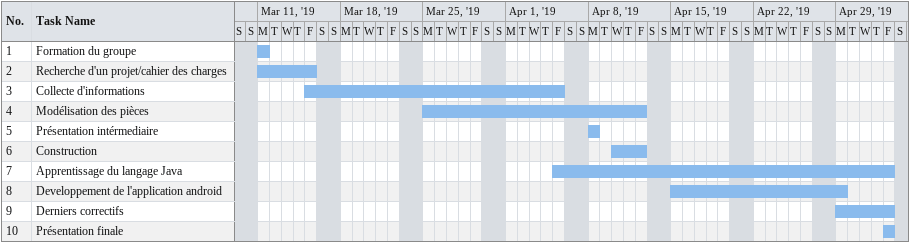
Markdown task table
| ID | Task | Start | Finish |
|---|---|---|---|
| 1 | Formation du groupe | 2019-03-11 | 2019-03-11 |
| 2 | Recherche d'un projet/cahier des charges | 2019-03-11 | 2019-03-15 |
| 3 | Collecte d'informations | 2019-03-15 | 2019-04-05 |
| 4 | Modélisation des pièces | 2019-03-25 | 2019-04-12 |
| 5 | Présentation intérmediaire | 2019-04-08 | 2019-04-08 |
| 6 | Construction | 2019-04-10 | 2019-04-12 |
| 7 | Apprentissage du langage Java | 2019-04-05 | 2019-05-03 |
| 8 | Developpement de l'application android | 2019-04-15 | 2019-04-29 |
| 9 | Derniers correctifs | 2019-04-29 | 2019-05-03 |
| 10 | Présentation finale | 2019-05-03 | 2019-05-03 |
